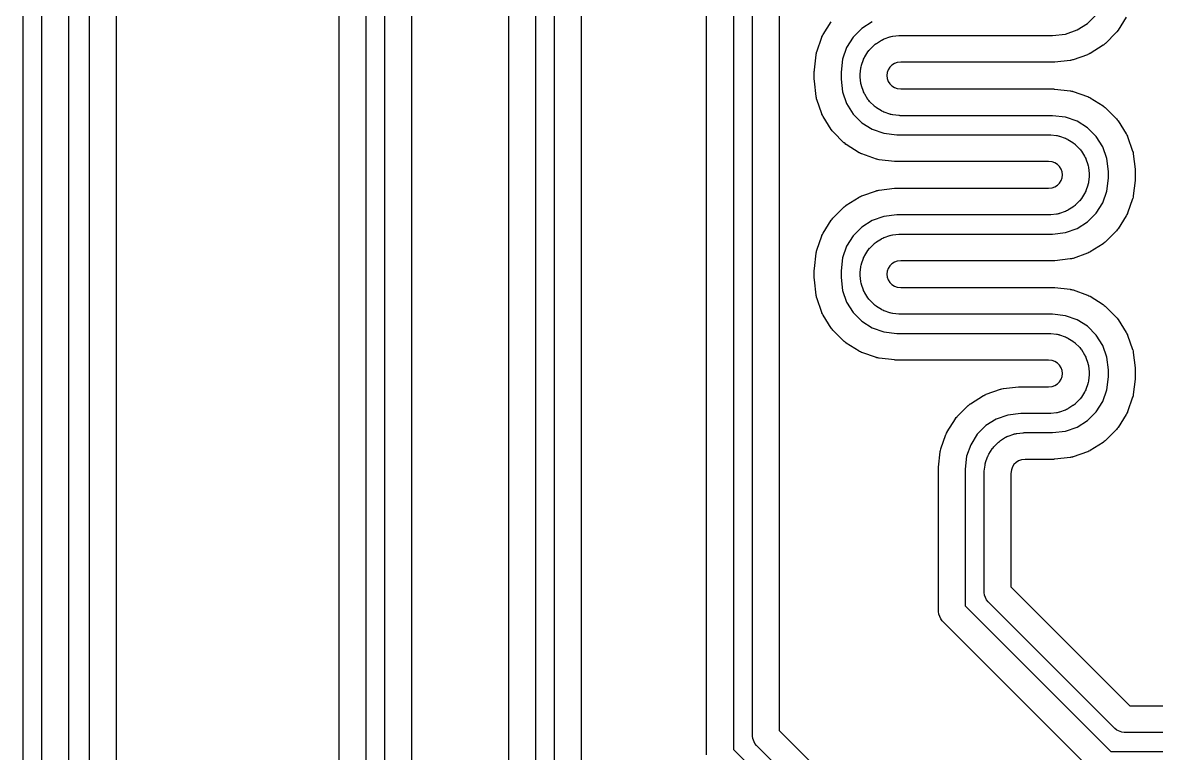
# Model space of a CAD drawing. Extents: x 2.36 to 5.14, y -5.39 to -2.61.
# Drawn here: x 3.7645 to 4.2321, y -4.6068 to -4.3055 of the extents above; entities that cross this region are included whole.
import ezdxf

# ---------------------------------------------------------------- set-up
doc = ezdxf.new("R2010")
doc.units = 0
doc.header["$MEASUREMENT"] = 0
doc.layers.add('BLACK', color=7, linetype='CONTINUOUS')

msp = doc.modelspace()

# ---------------------------------------------------------------- linework, layer by layer
at = {"layer": 'BLACK', "linetype": 'CONTINUOUS'}
for p, q in [((4.06554, -4.59969), (4.06554, -4.11377)), ((4.07656, -4.11149), (4.07656, -4.5974)), ((4.04664, -4.60751), (4.04664, -4.1216)), ((4.05766, -4.11931), (4.05766, -4.60523)), ((3.99496, -4.13609), (3.99496, -4.6538)), ((3.98394, -4.65609), (3.98394, -4.13837)), ((3.96504, -4.66391), (3.96504, -4.1462)), ((3.97606, -4.14391), (3.97606, -4.66163)), ((3.77244, -4.71132), (3.77244, -4.1752)), ((3.78346, -4.1752), (3.78346, -4.70903)), ((3.79213, -4.70428), (3.79213, -4.1752)), ((3.80315, -4.1752), (3.80315, -4.70199)), ((3.92496, -4.17929), (3.92496, -4.7038)), ((3.91394, -4.70609), (3.91394, -4.18157)), ((3.90606, -4.19355), (3.90606, -4.71163)), ((3.89504, -4.71391), (3.89504, -4.19583)), ((3.76455, -4.28169), (3.76455, -4.71308)), ((4.09468, -4.31043), (4.09804, -4.30509)), ((4.11492, -4.30519), (4.11063, -4.30789)), ((4.19948, -4.30851), (4.20377, -4.30581)), ((4.20377, -4.30581), (4.20736, -4.30223)), ((4.21972, -4.30327), (4.21636, -4.30862)), ((4.0944, -4.31098), (4.0946, -4.31056)), ((4.0946, -4.31056), (4.09463, -4.31053)), ((4.09463, -4.31053), (4.09468, -4.31043)), ((4.11063, -4.30789), (4.10704, -4.31148)), ((4.12341, -4.3111), (4.12586, -4.31082)), ((4.12586, -4.31082), (4.12617, -4.31082)), ((4.12617, -4.31082), (4.12648, -4.31079)), ((4.12648, -4.31079), (4.18934, -4.31079)), ((4.18934, -4.31079), (4.19469, -4.31019)), ((4.19469, -4.31019), (4.19948, -4.30851)), ((4.21559, -4.30958), (4.21113, -4.31405)), ((4.21566, -4.3095), (4.21559, -4.30958)), ((4.2157, -4.30947), (4.21566, -4.3095)), ((4.21598, -4.30911), (4.2157, -4.30947)), ((4.21628, -4.30875), (4.21598, -4.30911)), ((4.2163, -4.3087), (4.21628, -4.30875)), ((4.21636, -4.30862), (4.2163, -4.3087)), ((4.09206, -4.3175), (4.09414, -4.31154)), ((4.09414, -4.31154), (4.09419, -4.31145)), ((4.09419, -4.31145), (4.0942, -4.3114)), ((4.0942, -4.3114), (4.0944, -4.31098)), ((4.10704, -4.31148), (4.10434, -4.31577)), ((4.11396, -4.31655), (4.1157, -4.31481)), ((4.1157, -4.31481), (4.11579, -4.31474)), ((4.11579, -4.31474), (4.11582, -4.3147)), ((4.11582, -4.3147), (4.11618, -4.31442)), ((4.11618, -4.31442), (4.11654, -4.31412)), ((4.11654, -4.31412), (4.11659, -4.3141)), ((4.11659, -4.3141), (4.11667, -4.31404)), ((4.11667, -4.31404), (4.11876, -4.31273)), ((4.11876, -4.31273), (4.11886, -4.31268)), ((4.11886, -4.31268), (4.11889, -4.31265)), ((4.11889, -4.31265), (4.11931, -4.31245)), ((4.11931, -4.31245), (4.11973, -4.31224)), ((4.11973, -4.31224), (4.11978, -4.31223)), ((4.11978, -4.31223), (4.11987, -4.31219)), ((4.11987, -4.31219), (4.1222, -4.31137)), ((4.1222, -4.31137), (4.12231, -4.31135)), ((4.12231, -4.31135), (4.12235, -4.31133)), ((4.12235, -4.31133), (4.1228, -4.31123)), ((4.1228, -4.31123), (4.12325, -4.31112)), ((4.12325, -4.31112), (4.1233, -4.31112)), ((4.1233, -4.31112), (4.12341, -4.3111)), ((4.21016, -4.31482), (4.20482, -4.31818)), ((4.21025, -4.31475), (4.21016, -4.31482)), ((4.21029, -4.31473), (4.21025, -4.31475)), ((4.21065, -4.31444), (4.21029, -4.31473)), ((4.21102, -4.31416), (4.21065, -4.31444)), ((4.21105, -4.31412), (4.21102, -4.31416)), ((4.21113, -4.31405), (4.21105, -4.31412)), ((4.09108, -4.32498), (4.09178, -4.3187)), ((4.09178, -4.3187), (4.09181, -4.3186)), ((4.0918, -4.31855), (4.09191, -4.3181)), ((4.09181, -4.3186), (4.0918, -4.31855)), ((4.09191, -4.3181), (4.09201, -4.31765)), ((4.09201, -4.31765), (4.09203, -4.31761)), ((4.09203, -4.31761), (4.09206, -4.3175)), ((4.10434, -4.31577), (4.10267, -4.32056)), ((4.11139, -4.32058), (4.1116, -4.32016)), ((4.1116, -4.32016), (4.1118, -4.31974)), ((4.1118, -4.31974), (4.11183, -4.3197)), ((4.11183, -4.3197), (4.11188, -4.31961)), ((4.11188, -4.31961), (4.11319, -4.31752)), ((4.11319, -4.31752), (4.11325, -4.31743)), ((4.11325, -4.31743), (4.11327, -4.31739)), ((4.11327, -4.31739), (4.11357, -4.31703)), ((4.11357, -4.31703), (4.11385, -4.31666)), ((4.11385, -4.31666), (4.11389, -4.31664)), ((4.11389, -4.31664), (4.11396, -4.31655)), ((4.20371, -4.31871), (4.19775, -4.3208)), ((4.2038, -4.31867), (4.20371, -4.31871)), ((4.20385, -4.31866), (4.2038, -4.31867)), ((4.20427, -4.31845), (4.20385, -4.31866)), ((4.20469, -4.31826), (4.20427, -4.31845)), ((4.20472, -4.31822), (4.20469, -4.31826)), ((4.20482, -4.31818), (4.20472, -4.31822)), ((4.10267, -4.32056), (4.10207, -4.3259)), ((4.10997, -4.32671), (4.11025, -4.32425)), ((4.11025, -4.32425), (4.11027, -4.32415)), ((4.11027, -4.3241), (4.11038, -4.32365)), ((4.11027, -4.32415), (4.11027, -4.3241)), ((4.11038, -4.32365), (4.11048, -4.3232)), ((4.11048, -4.3232), (4.1105, -4.32315)), ((4.1105, -4.32315), (4.11053, -4.32305)), ((4.11053, -4.32305), (4.11134, -4.32072)), ((4.11134, -4.32072), (4.11139, -4.32062)), ((4.11139, -4.32062), (4.11139, -4.32058)), ((4.12154, -4.32495), (4.12114, -4.32611)), ((4.12219, -4.32391), (4.12154, -4.32495)), ((4.12306, -4.32304), (4.12219, -4.32391)), ((4.1241, -4.32239), (4.12306, -4.32304)), ((4.12526, -4.32198), (4.1241, -4.32239)), ((4.12678, -4.32181), (4.12526, -4.32198)), ((4.18965, -4.32181), (4.12678, -4.32181)), ((4.18996, -4.32178), (4.18965, -4.32181)), ((4.19027, -4.32178), (4.18996, -4.32178)), ((4.19654, -4.32107), (4.19027, -4.32178)), ((4.19665, -4.32105), (4.19654, -4.32107)), ((4.1967, -4.32105), (4.19665, -4.32105)), ((4.19715, -4.32094), (4.1967, -4.32105)), ((4.1976, -4.32085), (4.19715, -4.32094)), ((4.19764, -4.32082), (4.1976, -4.32085)), ((4.19775, -4.3208), (4.19764, -4.32082)), ((4.09104, -4.3256), (4.09107, -4.32529)), ((4.09104, -4.32905), (4.09104, -4.3256)), ((4.09107, -4.32936), (4.09104, -4.32905)), ((4.09107, -4.32529), (4.09108, -4.32498)), ((4.09108, -4.32967), (4.09107, -4.32936)), ((4.10207, -4.3259), (4.10207, -4.32874)), ((4.10207, -4.32874), (4.10267, -4.33409)), ((4.10996, -4.32686), (4.10997, -4.32681)), ((4.10997, -4.32732), (4.10996, -4.32686)), ((4.10996, -4.32779), (4.10997, -4.32732)), ((4.10997, -4.32784), (4.10996, -4.32779)), ((4.10997, -4.32681), (4.10997, -4.32671)), ((4.10997, -4.32794), (4.10997, -4.32784)), ((4.11025, -4.33039), (4.10997, -4.32794)), ((4.12114, -4.32611), (4.121, -4.32732)), ((4.121, -4.32732), (4.12114, -4.32854)), ((4.12114, -4.32854), (4.12154, -4.3297)), ((4.09178, -4.33594), (4.09108, -4.32967)), ((4.10267, -4.33409), (4.10434, -4.33888)), ((4.11027, -4.3305), (4.11025, -4.33039)), ((4.11027, -4.33055), (4.11027, -4.3305)), ((4.11038, -4.331), (4.11027, -4.33055)), ((4.11048, -4.33145), (4.11038, -4.331)), ((4.1105, -4.33149), (4.11048, -4.33145)), ((4.11053, -4.3316), (4.1105, -4.33149)), ((4.11134, -4.33393), (4.11053, -4.3316)), ((4.11139, -4.33402), (4.11134, -4.33393)), ((4.11139, -4.33407), (4.11139, -4.33402)), ((4.1116, -4.33449), (4.11139, -4.33407)), ((4.12154, -4.3297), (4.12219, -4.33074)), ((4.12219, -4.33074), (4.12306, -4.33161)), ((4.12306, -4.33161), (4.1241, -4.33226)), ((4.1241, -4.33226), (4.12526, -4.33266)), ((4.12526, -4.33266), (4.12678, -4.33284)), ((4.12678, -4.33284), (4.18965, -4.33284)), ((4.18965, -4.33284), (4.18996, -4.33287)), ((4.18996, -4.33287), (4.19027, -4.33287)), ((4.19027, -4.33287), (4.19654, -4.33358)), ((4.19654, -4.33358), (4.19665, -4.3336)), ((4.19665, -4.3336), (4.1967, -4.3336)), ((4.1967, -4.3336), (4.19715, -4.33371)), ((4.19715, -4.33371), (4.1976, -4.3338)), ((4.1976, -4.3338), (4.19764, -4.33383)), ((4.19764, -4.33383), (4.19775, -4.33385)), ((4.19775, -4.33385), (4.20371, -4.33594)), ((4.09181, -4.33605), (4.09178, -4.33594)), ((4.0918, -4.3361), (4.09181, -4.33605)), ((4.09191, -4.33655), (4.0918, -4.3361)), ((4.09201, -4.337), (4.09191, -4.33655)), ((4.09203, -4.33704), (4.09201, -4.337)), ((4.09206, -4.33715), (4.09203, -4.33704)), ((4.09414, -4.34311), (4.09206, -4.33715)), ((4.10434, -4.33888), (4.10704, -4.34317)), ((4.1118, -4.33491), (4.1116, -4.33449)), ((4.11183, -4.33494), (4.1118, -4.33491)), ((4.11188, -4.33504), (4.11183, -4.33494)), ((4.11319, -4.33713), (4.11188, -4.33504)), ((4.11325, -4.33721), (4.11319, -4.33713)), ((4.11327, -4.33726), (4.11325, -4.33721)), ((4.11357, -4.33762), (4.11327, -4.33726)), ((4.11385, -4.33798), (4.11357, -4.33762)), ((4.11389, -4.33801), (4.11385, -4.33798)), ((4.11396, -4.33809), (4.11389, -4.33801)), ((4.1157, -4.33984), (4.11396, -4.33809)), ((4.20371, -4.33594), (4.2038, -4.33598)), ((4.2038, -4.33598), (4.20385, -4.33599)), ((4.20385, -4.33599), (4.20427, -4.3362)), ((4.20427, -4.3362), (4.20469, -4.33639)), ((4.20469, -4.33639), (4.20472, -4.33643)), ((4.20472, -4.33643), (4.20482, -4.33647)), ((4.20482, -4.33647), (4.21016, -4.33983)), ((4.09419, -4.3432), (4.09414, -4.34311)), ((4.0942, -4.34325), (4.09419, -4.3432)), ((4.0944, -4.34367), (4.0942, -4.34325)), ((4.10704, -4.34317), (4.11063, -4.34676)), ((4.11579, -4.33991), (4.1157, -4.33984)), ((4.11582, -4.33995), (4.11579, -4.33991)), ((4.11618, -4.34023), (4.11582, -4.33995)), ((4.11654, -4.34053), (4.11618, -4.34023)), ((4.11659, -4.34054), (4.11654, -4.34053)), ((4.11667, -4.34061), (4.11659, -4.34054)), ((4.11876, -4.34192), (4.11667, -4.34061)), ((4.11886, -4.34197), (4.11876, -4.34192)), ((4.11889, -4.342), (4.11886, -4.34197)), ((4.11931, -4.3422), (4.11889, -4.342)), ((4.11973, -4.34241), (4.11931, -4.3422)), ((4.11978, -4.34241), (4.11973, -4.34241)), ((4.11987, -4.34246), (4.11978, -4.34241)), ((4.1222, -4.34327), (4.11987, -4.34246)), ((4.12231, -4.3433), (4.1222, -4.34327)), ((4.12235, -4.34332), (4.12231, -4.3433)), ((4.1228, -4.34342), (4.12235, -4.34332)), ((4.12325, -4.34353), (4.1228, -4.34342)), ((4.1233, -4.34353), (4.12325, -4.34353)), ((4.12341, -4.34355), (4.1233, -4.34353)), ((4.12586, -4.34383), (4.12341, -4.34355)), ((4.21016, -4.33983), (4.21025, -4.3399)), ((4.21025, -4.3399), (4.21029, -4.33992)), ((4.21029, -4.33992), (4.21065, -4.34021)), ((4.21065, -4.34021), (4.21102, -4.34049)), ((4.21102, -4.34049), (4.21105, -4.34053)), ((4.21105, -4.34053), (4.21113, -4.3406)), ((4.21113, -4.3406), (4.21559, -4.34507)), ((4.0946, -4.34409), (4.0944, -4.34367)), ((4.09463, -4.34412), (4.0946, -4.34409)), ((4.09468, -4.34422), (4.09463, -4.34412)), ((4.09804, -4.34956), (4.09468, -4.34422)), ((4.11063, -4.34676), (4.11492, -4.34946)), ((4.12617, -4.34383), (4.12586, -4.34383)), ((4.12648, -4.34386), (4.12617, -4.34383)), ((4.18934, -4.34386), (4.12648, -4.34386)), ((4.19469, -4.34446), (4.18934, -4.34386)), ((4.19948, -4.34614), (4.19469, -4.34446)), ((4.20377, -4.34884), (4.19948, -4.34614)), ((4.21559, -4.34507), (4.21566, -4.34515)), ((4.21566, -4.34515), (4.2157, -4.34518)), ((4.2157, -4.34518), (4.21598, -4.34554)), ((4.21598, -4.34554), (4.21628, -4.3459)), ((4.21628, -4.3459), (4.2163, -4.34595)), ((4.2163, -4.34595), (4.21636, -4.34603)), ((4.21636, -4.34603), (4.21972, -4.35138)), ((4.0981, -4.34965), (4.09804, -4.34956)), ((4.09812, -4.34969), (4.0981, -4.34965)), ((4.09842, -4.35005), (4.09812, -4.34969)), ((4.0987, -4.35042), (4.09842, -4.35005)), ((4.09874, -4.35045), (4.0987, -4.35042)), ((4.09881, -4.35053), (4.09874, -4.35045)), ((4.10327, -4.35499), (4.09881, -4.35053)), ((4.11492, -4.34946), (4.11971, -4.35113)), ((4.11971, -4.35113), (4.12506, -4.35173)), ((4.12506, -4.35173), (4.18792, -4.35173)), ((4.18792, -4.35173), (4.18823, -4.35176)), ((4.18823, -4.35176), (4.18854, -4.35177)), ((4.18854, -4.35177), (4.19099, -4.35204)), ((4.19099, -4.35204), (4.1911, -4.35207)), ((4.1911, -4.35207), (4.19115, -4.35206)), ((4.19115, -4.35206), (4.1916, -4.35217)), ((4.1916, -4.35217), (4.19205, -4.35227)), ((4.19205, -4.35227), (4.19209, -4.35229)), ((4.19209, -4.35229), (4.1922, -4.35232)), ((4.1922, -4.35232), (4.19453, -4.35313)), ((4.20736, -4.35242), (4.20377, -4.34884)), ((4.21006, -4.35671), (4.20736, -4.35242)), ((4.21972, -4.35138), (4.21977, -4.35147)), ((4.21977, -4.35147), (4.2198, -4.35151)), ((4.2198, -4.35151), (4.22, -4.35193)), ((4.22, -4.35193), (4.2202, -4.35234)), ((4.2202, -4.35234), (4.22021, -4.35239)), ((4.22021, -4.35239), (4.22026, -4.35249)), ((4.22026, -4.35249), (4.22234, -4.35845)), ((4.10335, -4.35506), (4.10327, -4.35499)), ((4.10338, -4.3551), (4.10335, -4.35506)), ((4.10375, -4.35538), (4.10338, -4.3551)), ((4.10411, -4.35568), (4.10375, -4.35538)), ((4.10415, -4.3557), (4.10411, -4.35568)), ((4.10424, -4.35576), (4.10415, -4.3557)), ((4.10958, -4.35912), (4.10424, -4.35576)), ((4.19453, -4.35313), (4.19462, -4.35318)), ((4.19462, -4.35318), (4.19467, -4.35319)), ((4.19467, -4.35319), (4.19509, -4.35339)), ((4.19509, -4.35339), (4.19551, -4.35359)), ((4.19551, -4.35359), (4.19554, -4.35362)), ((4.19554, -4.35362), (4.19564, -4.35367)), ((4.19564, -4.35367), (4.19773, -4.35498)), ((4.19773, -4.35498), (4.19781, -4.35505)), ((4.19781, -4.35505), (4.19786, -4.35507)), ((4.19786, -4.35507), (4.19822, -4.35536)), ((4.19822, -4.35536), (4.19858, -4.35565)), ((4.19858, -4.35565), (4.19861, -4.35569)), ((4.19861, -4.35569), (4.1987, -4.35575)), ((4.1987, -4.35575), (4.20044, -4.3575)), ((4.20044, -4.3575), (4.20051, -4.35758)), ((4.20051, -4.35758), (4.20055, -4.35761)), ((4.20055, -4.35761), (4.20083, -4.35798)), ((4.21173, -4.3615), (4.21006, -4.35671)), ((4.10968, -4.35917), (4.10958, -4.35912)), ((4.10971, -4.3592), (4.10968, -4.35917)), ((4.11013, -4.3594), (4.10971, -4.3592)), ((4.11055, -4.3596), (4.11013, -4.3594)), ((4.1106, -4.35961), (4.11055, -4.3596)), ((4.11069, -4.35966), (4.1106, -4.35961)), ((4.11665, -4.36174), (4.11069, -4.35966)), ((4.11676, -4.36177), (4.11665, -4.36174)), ((4.1168, -4.36179), (4.11676, -4.36177)), ((4.11725, -4.36189), (4.1168, -4.36179)), ((4.1177, -4.362), (4.11725, -4.36189)), ((4.11775, -4.36199), (4.1177, -4.362)), ((4.11786, -4.36202), (4.11775, -4.36199)), ((4.12413, -4.36272), (4.11786, -4.36202)), ((4.20083, -4.35798), (4.20113, -4.35833)), ((4.20113, -4.35833), (4.20115, -4.35838)), ((4.20115, -4.35838), (4.20121, -4.35846)), ((4.20121, -4.35846), (4.20252, -4.36055)), ((4.20252, -4.36055), (4.20257, -4.36065)), ((4.20257, -4.36065), (4.2026, -4.36069)), ((4.2026, -4.36069), (4.2028, -4.36111)), ((4.2028, -4.36111), (4.20301, -4.36152)), ((4.20301, -4.36152), (4.20301, -4.36157)), ((4.20301, -4.36157), (4.20306, -4.36167)), ((4.20306, -4.36167), (4.20387, -4.364)), ((4.21233, -4.36685), (4.21173, -4.3615)), ((4.22234, -4.35845), (4.22237, -4.35855)), ((4.22237, -4.35855), (4.22239, -4.35859)), ((4.22239, -4.35859), (4.22249, -4.35905)), ((4.22249, -4.35905), (4.2226, -4.3595)), ((4.2226, -4.3595), (4.22259, -4.35955)), ((4.22259, -4.35955), (4.22262, -4.35965)), ((4.22262, -4.35965), (4.22332, -4.36592)), ((4.12444, -4.36273), (4.12413, -4.36272)), ((4.12475, -4.36276), (4.12444, -4.36273)), ((4.18762, -4.36276), (4.12475, -4.36276)), ((4.18914, -4.36293), (4.18762, -4.36276)), ((4.1903, -4.36333), (4.18914, -4.36293)), ((4.19134, -4.36399), (4.1903, -4.36333)), ((4.19221, -4.36485), (4.19134, -4.36399)), ((4.19286, -4.36589), (4.19221, -4.36485)), ((4.19326, -4.36705), (4.19286, -4.36589)), ((4.20387, -4.364), (4.2039, -4.3641)), ((4.2039, -4.3641), (4.20392, -4.36414)), ((4.20392, -4.36414), (4.20402, -4.3646)), ((4.20402, -4.3646), (4.20413, -4.36505)), ((4.20413, -4.36505), (4.20413, -4.3651)), ((4.20413, -4.3651), (4.20415, -4.3652)), ((4.20415, -4.3652), (4.20443, -4.36765)), ((4.21233, -4.36969), (4.21233, -4.36685)), ((4.22332, -4.36592), (4.22333, -4.36623)), ((4.22333, -4.36623), (4.22336, -4.36654)), ((4.22336, -4.36654), (4.22336, -4.37)), ((4.19134, -4.37255), (4.19221, -4.37168)), ((4.19221, -4.37168), (4.19286, -4.37065)), ((4.19286, -4.37065), (4.19326, -4.36949)), ((4.1934, -4.36827), (4.19326, -4.36705)), ((4.19326, -4.36949), (4.1934, -4.36827)), ((4.20413, -4.37149), (4.20402, -4.37194)), ((4.20415, -4.37134), (4.20413, -4.37144)), ((4.20413, -4.37144), (4.20413, -4.37149)), ((4.20443, -4.36889), (4.20415, -4.37134)), ((4.20443, -4.36765), (4.20443, -4.36776)), ((4.20443, -4.36776), (4.20444, -4.36781)), ((4.20444, -4.36781), (4.20443, -4.36827)), ((4.20443, -4.36827), (4.20444, -4.36873)), ((4.20444, -4.36873), (4.20443, -4.36878)), ((4.20443, -4.36878), (4.20443, -4.36889)), ((4.21173, -4.37504), (4.21233, -4.36969)), ((4.22332, -4.37062), (4.22262, -4.37689)), ((4.22333, -4.37031), (4.22332, -4.37062)), ((4.22336, -4.37), (4.22333, -4.37031)), ((4.11069, -4.37688), (4.11665, -4.3748)), ((4.11665, -4.3748), (4.11676, -4.37477)), ((4.11676, -4.37477), (4.1168, -4.37475)), ((4.1168, -4.37475), (4.11725, -4.37465)), ((4.11725, -4.37465), (4.1177, -4.37454)), ((4.1177, -4.37454), (4.11775, -4.37454)), ((4.11775, -4.37454), (4.11786, -4.37452)), ((4.11786, -4.37452), (4.12413, -4.37382)), ((4.12413, -4.37382), (4.12444, -4.37381)), ((4.12444, -4.37381), (4.12475, -4.37378)), ((4.12475, -4.37378), (4.18762, -4.37378)), ((4.18762, -4.37378), (4.18914, -4.37361)), ((4.18914, -4.37361), (4.1903, -4.3732)), ((4.1903, -4.3732), (4.19134, -4.37255)), ((4.20252, -4.37598), (4.20121, -4.37807)), ((4.20257, -4.37589), (4.20252, -4.37598)), ((4.2026, -4.37585), (4.20257, -4.37589)), ((4.2028, -4.37543), (4.2026, -4.37585)), ((4.20301, -4.37502), (4.2028, -4.37543)), ((4.20306, -4.37487), (4.20301, -4.37497)), ((4.20301, -4.37497), (4.20301, -4.37502)), ((4.20387, -4.37254), (4.20306, -4.37487)), ((4.2039, -4.37244), (4.20387, -4.37254)), ((4.20392, -4.3724), (4.2039, -4.37244)), ((4.20402, -4.37194), (4.20392, -4.3724)), ((4.21006, -4.37982), (4.21173, -4.37504)), ((4.10375, -4.38115), (4.10411, -4.38086)), ((4.10411, -4.38086), (4.10415, -4.38084)), ((4.10415, -4.38084), (4.10424, -4.38078)), ((4.10424, -4.38078), (4.10958, -4.37742)), ((4.10958, -4.37742), (4.10968, -4.37737)), ((4.10968, -4.37737), (4.10971, -4.37734)), ((4.10971, -4.37734), (4.11013, -4.37714)), ((4.11013, -4.37714), (4.11055, -4.37694)), ((4.11055, -4.37694), (4.1106, -4.37693)), ((4.1106, -4.37693), (4.11069, -4.37688)), ((4.19858, -4.38089), (4.19822, -4.38118)), ((4.19861, -4.38085), (4.19858, -4.38089)), ((4.1987, -4.38079), (4.19861, -4.38085)), ((4.20044, -4.37904), (4.1987, -4.38079)), ((4.20051, -4.37896), (4.20044, -4.37904)), ((4.20055, -4.37893), (4.20051, -4.37896)), ((4.20083, -4.37856), (4.20055, -4.37893)), ((4.20113, -4.3782), (4.20083, -4.37856)), ((4.20115, -4.37816), (4.20113, -4.3782)), ((4.20121, -4.37807), (4.20115, -4.37816)), ((4.20736, -4.38412), (4.21006, -4.37982)), ((4.22234, -4.37809), (4.22026, -4.38405)), ((4.22237, -4.37799), (4.22234, -4.37809)), ((4.22239, -4.37795), (4.22237, -4.37799)), ((4.22249, -4.37749), (4.22239, -4.37795)), ((4.2226, -4.37704), (4.22249, -4.37749)), ((4.22262, -4.37689), (4.22259, -4.37699)), ((4.22259, -4.37699), (4.2226, -4.37704)), ((4.09881, -4.38601), (4.10327, -4.38155)), ((4.10327, -4.38155), (4.10335, -4.38148)), ((4.10335, -4.38148), (4.10338, -4.38144)), ((4.10338, -4.38144), (4.10375, -4.38115)), ((4.11971, -4.38541), (4.11492, -4.38708)), ((4.12506, -4.3848), (4.11971, -4.38541)), ((4.18792, -4.3848), (4.12506, -4.3848)), ((4.18823, -4.38477), (4.18792, -4.3848)), ((4.18854, -4.38477), (4.18823, -4.38477)), ((4.19099, -4.38449), (4.18854, -4.38477)), ((4.1911, -4.38447), (4.19099, -4.38449)), ((4.19115, -4.38447), (4.1911, -4.38447)), ((4.1916, -4.38436), (4.19115, -4.38447)), ((4.19205, -4.38427), (4.1916, -4.38436)), ((4.19209, -4.38424), (4.19205, -4.38427)), ((4.1922, -4.38422), (4.19209, -4.38424)), ((4.19453, -4.3834), (4.1922, -4.38422)), ((4.19462, -4.38336), (4.19453, -4.3834)), ((4.19467, -4.38335), (4.19462, -4.38336)), ((4.19509, -4.38314), (4.19467, -4.38335)), ((4.19551, -4.38295), (4.19509, -4.38314)), ((4.19554, -4.38292), (4.19551, -4.38295)), ((4.19564, -4.38287), (4.19554, -4.38292)), ((4.19773, -4.38155), (4.19564, -4.38287)), ((4.19781, -4.38149), (4.19773, -4.38155)), ((4.19786, -4.38147), (4.19781, -4.38149)), ((4.19822, -4.38118), (4.19786, -4.38147)), ((4.20377, -4.3877), (4.20736, -4.38412)), ((4.21972, -4.38516), (4.21636, -4.39051)), ((4.21977, -4.38507), (4.21972, -4.38516)), ((4.2198, -4.38503), (4.21977, -4.38507)), ((4.22, -4.38461), (4.2198, -4.38503)), ((4.2202, -4.3842), (4.22, -4.38461)), ((4.22021, -4.38415), (4.2202, -4.3842)), ((4.22026, -4.38405), (4.22021, -4.38415)), ((4.09468, -4.39232), (4.09804, -4.38698)), ((4.09804, -4.38698), (4.0981, -4.38689)), ((4.0981, -4.38689), (4.09812, -4.38685)), ((4.09812, -4.38685), (4.09842, -4.38649)), ((4.09842, -4.38649), (4.0987, -4.38612)), ((4.0987, -4.38612), (4.09874, -4.38609)), ((4.09874, -4.38609), (4.09881, -4.38601)), ((4.11063, -4.38978), (4.10704, -4.39337)), ((4.11492, -4.38708), (4.11063, -4.38978)), ((4.19469, -4.39208), (4.19948, -4.3904)), ((4.19948, -4.3904), (4.20377, -4.3877)), ((4.09206, -4.39939), (4.09414, -4.39343)), ((4.09414, -4.39343), (4.09419, -4.39334)), ((4.09419, -4.39334), (4.0942, -4.39329)), ((4.0942, -4.39329), (4.0944, -4.39287)), ((4.0944, -4.39287), (4.0946, -4.39245)), ((4.0946, -4.39245), (4.09463, -4.39242)), ((4.09463, -4.39242), (4.09468, -4.39232)), ((4.10704, -4.39337), (4.10434, -4.39766)), ((4.11667, -4.39593), (4.11876, -4.39462)), ((4.11876, -4.39462), (4.11886, -4.39457)), ((4.11886, -4.39457), (4.11889, -4.39453)), ((4.11889, -4.39453), (4.11931, -4.39434)), ((4.11931, -4.39434), (4.11973, -4.39413)), ((4.11973, -4.39413), (4.11978, -4.39412)), ((4.11978, -4.39412), (4.11987, -4.39408)), ((4.11987, -4.39408), (4.1222, -4.39326)), ((4.1222, -4.39326), (4.12231, -4.39324)), ((4.12231, -4.39324), (4.12235, -4.39322)), ((4.12235, -4.39322), (4.1228, -4.39312)), ((4.1228, -4.39312), (4.12325, -4.39301)), ((4.12325, -4.39301), (4.1233, -4.39301)), ((4.1233, -4.39301), (4.12341, -4.39299)), ((4.12341, -4.39299), (4.12586, -4.39271)), ((4.12586, -4.39271), (4.12617, -4.39271)), ((4.12617, -4.39271), (4.12648, -4.39268)), ((4.12648, -4.39268), (4.18934, -4.39268)), ((4.18934, -4.39268), (4.19469, -4.39208)), ((4.21559, -4.39147), (4.21113, -4.39594)), ((4.21566, -4.39139), (4.21559, -4.39147)), ((4.2157, -4.39136), (4.21566, -4.39139)), ((4.21598, -4.391), (4.2157, -4.39136)), ((4.21628, -4.39064), (4.21598, -4.391)), ((4.2163, -4.39059), (4.21628, -4.39064)), ((4.21636, -4.39051), (4.2163, -4.39059)), ((4.09191, -4.39999), (4.09201, -4.39954)), ((4.09201, -4.39954), (4.09203, -4.39949)), ((4.09203, -4.39949), (4.09206, -4.39939)), ((4.10434, -4.39766), (4.10267, -4.40245)), ((4.11188, -4.4015), (4.11319, -4.39941)), ((4.11319, -4.39941), (4.11325, -4.39932)), ((4.11325, -4.39932), (4.11327, -4.39928)), ((4.11327, -4.39928), (4.11357, -4.39892)), ((4.11357, -4.39892), (4.11385, -4.39855)), ((4.11385, -4.39855), (4.11389, -4.39853)), ((4.11389, -4.39853), (4.11396, -4.39844)), ((4.11396, -4.39844), (4.1157, -4.3967)), ((4.1157, -4.3967), (4.11579, -4.39663)), ((4.11579, -4.39663), (4.11582, -4.39659)), ((4.11582, -4.39659), (4.11618, -4.39631)), ((4.11618, -4.39631), (4.11654, -4.39601)), ((4.11654, -4.39601), (4.11659, -4.39599)), ((4.11659, -4.39599), (4.11667, -4.39593)), ((4.21016, -4.39671), (4.20482, -4.40007)), ((4.21025, -4.39664), (4.21016, -4.39671)), ((4.21029, -4.39662), (4.21025, -4.39664)), ((4.21065, -4.39633), (4.21029, -4.39662)), ((4.21102, -4.39605), (4.21065, -4.39633)), ((4.21105, -4.396), (4.21102, -4.39605)), ((4.21113, -4.39594), (4.21105, -4.396)), ((4.09108, -4.40687), (4.09178, -4.40059)), ((4.09178, -4.40059), (4.09181, -4.40049)), ((4.0918, -4.40044), (4.09191, -4.39999)), ((4.09181, -4.40049), (4.0918, -4.40044)), ((4.10267, -4.40245), (4.10207, -4.40779)), ((4.11053, -4.40494), (4.11134, -4.40261)), ((4.11134, -4.40261), (4.11139, -4.40251)), ((4.11139, -4.40247), (4.1116, -4.40205)), ((4.11139, -4.40251), (4.11139, -4.40247)), ((4.1116, -4.40205), (4.1118, -4.40163)), ((4.1118, -4.40163), (4.11183, -4.40159)), ((4.11183, -4.40159), (4.11188, -4.4015)), ((4.1241, -4.40428), (4.12306, -4.40493)), ((4.12526, -4.40387), (4.1241, -4.40428)), ((4.12678, -4.4037), (4.12526, -4.40387)), ((4.18965, -4.4037), (4.12678, -4.4037)), ((4.18996, -4.40367), (4.18965, -4.4037)), ((4.19027, -4.40367), (4.18996, -4.40367)), ((4.19654, -4.40296), (4.19027, -4.40367)), ((4.19665, -4.40294), (4.19654, -4.40296)), ((4.1967, -4.40294), (4.19665, -4.40294)), ((4.19715, -4.40283), (4.1967, -4.40294)), ((4.1976, -4.40274), (4.19715, -4.40283)), ((4.19764, -4.40271), (4.1976, -4.40274)), ((4.19775, -4.40269), (4.19764, -4.40271)), ((4.20371, -4.4006), (4.19775, -4.40269)), ((4.2038, -4.40056), (4.20371, -4.4006)), ((4.20385, -4.40055), (4.2038, -4.40056)), ((4.20427, -4.40034), (4.20385, -4.40055)), ((4.20469, -4.40015), (4.20427, -4.40034)), ((4.20472, -4.40011), (4.20469, -4.40015)), ((4.20482, -4.40007), (4.20472, -4.40011)), ((4.09104, -4.40749), (4.09107, -4.40718)), ((4.09104, -4.41094), (4.09104, -4.40749)), ((4.09107, -4.40718), (4.09108, -4.40687)), ((4.10207, -4.40779), (4.10207, -4.41063)), ((4.10996, -4.40875), (4.10997, -4.4087)), ((4.10997, -4.40921), (4.10996, -4.40875)), ((4.10997, -4.4086), (4.11025, -4.40614)), ((4.10997, -4.4087), (4.10997, -4.4086)), ((4.11025, -4.40614), (4.11027, -4.40604)), ((4.11027, -4.40599), (4.11038, -4.40554)), ((4.11027, -4.40604), (4.11027, -4.40599)), ((4.11038, -4.40554), (4.11048, -4.40509)), ((4.11048, -4.40509), (4.1105, -4.40504)), ((4.1105, -4.40504), (4.11053, -4.40494)), ((4.12114, -4.408), (4.121, -4.40921)), ((4.12154, -4.40684), (4.12114, -4.408)), ((4.12219, -4.4058), (4.12154, -4.40684)), ((4.12306, -4.40493), (4.12219, -4.4058)), ((4.09107, -4.41125), (4.09104, -4.41094)), ((4.09108, -4.41156), (4.09107, -4.41125)), ((4.09178, -4.41783), (4.09108, -4.41156)), ((4.10207, -4.41063), (4.10267, -4.41598)), ((4.10996, -4.40968), (4.10997, -4.40921)), ((4.10997, -4.40972), (4.10996, -4.40968)), ((4.10997, -4.40983), (4.10997, -4.40972)), ((4.11025, -4.41228), (4.10997, -4.40983)), ((4.11027, -4.41239), (4.11025, -4.41228)), ((4.11027, -4.41244), (4.11027, -4.41239)), ((4.11038, -4.41289), (4.11027, -4.41244)), ((4.11048, -4.41334), (4.11038, -4.41289)), ((4.1105, -4.41338), (4.11048, -4.41334)), ((4.11053, -4.41349), (4.1105, -4.41338)), ((4.11134, -4.41582), (4.11053, -4.41349)), ((4.121, -4.40921), (4.12114, -4.41043)), ((4.12114, -4.41043), (4.12154, -4.41159)), ((4.12154, -4.41159), (4.12219, -4.41263)), ((4.12219, -4.41263), (4.12306, -4.4135)), ((4.12306, -4.4135), (4.1241, -4.41415)), ((4.09181, -4.41794), (4.09178, -4.41783)), ((4.0918, -4.41799), (4.09181, -4.41794)), ((4.09191, -4.41844), (4.0918, -4.41799)), ((4.09201, -4.41889), (4.09191, -4.41844)), ((4.10267, -4.41598), (4.10434, -4.42077)), ((4.11139, -4.41591), (4.11134, -4.41582)), ((4.11139, -4.41596), (4.11139, -4.41591)), ((4.1116, -4.41638), (4.11139, -4.41596)), ((4.1118, -4.4168), (4.1116, -4.41638)), ((4.11183, -4.41683), (4.1118, -4.4168)), ((4.11188, -4.41693), (4.11183, -4.41683)), ((4.11319, -4.41902), (4.11188, -4.41693)), ((4.1241, -4.41415), (4.12526, -4.41455)), ((4.12526, -4.41455), (4.12678, -4.41473)), ((4.12678, -4.41473), (4.18965, -4.41473)), ((4.18965, -4.41473), (4.18996, -4.41476)), ((4.18996, -4.41476), (4.19027, -4.41476)), ((4.19027, -4.41476), (4.19654, -4.41547)), ((4.19654, -4.41547), (4.19665, -4.41549)), ((4.19665, -4.41549), (4.1967, -4.41549)), ((4.1967, -4.41549), (4.19715, -4.4156)), ((4.19715, -4.4156), (4.1976, -4.41569)), ((4.1976, -4.41569), (4.19764, -4.41572)), ((4.19764, -4.41572), (4.19775, -4.41574)), ((4.19775, -4.41574), (4.20371, -4.41783)), ((4.20371, -4.41783), (4.2038, -4.41787)), ((4.2038, -4.41787), (4.20385, -4.41788)), ((4.20385, -4.41788), (4.20427, -4.41809)), ((4.20427, -4.41809), (4.20469, -4.41828)), ((4.20469, -4.41828), (4.20472, -4.41832)), ((4.20472, -4.41832), (4.20482, -4.41836)), ((4.20482, -4.41836), (4.21016, -4.42172)), ((4.09203, -4.41893), (4.09201, -4.41889)), ((4.09206, -4.41904), (4.09203, -4.41893)), ((4.09414, -4.425), (4.09206, -4.41904)), ((4.10434, -4.42077), (4.10704, -4.42506)), ((4.11325, -4.4191), (4.11319, -4.41902)), ((4.11327, -4.41915), (4.11325, -4.4191)), ((4.11357, -4.41951), (4.11327, -4.41915)), ((4.11385, -4.41987), (4.11357, -4.41951)), ((4.11389, -4.4199), (4.11385, -4.41987)), ((4.11396, -4.41998), (4.11389, -4.4199)), ((4.1157, -4.42173), (4.11396, -4.41998)), ((4.11579, -4.4218), (4.1157, -4.42173)), ((4.11582, -4.42184), (4.11579, -4.4218)), ((4.11618, -4.42212), (4.11582, -4.42184)), ((4.11654, -4.42242), (4.11618, -4.42212)), ((4.11659, -4.42243), (4.11654, -4.42242)), ((4.11667, -4.4225), (4.11659, -4.42243)), ((4.11876, -4.42381), (4.11667, -4.4225)), ((4.21016, -4.42172), (4.21025, -4.42179)), ((4.21025, -4.42179), (4.21029, -4.42181)), ((4.21029, -4.42181), (4.21065, -4.4221)), ((4.21065, -4.4221), (4.21102, -4.42238)), ((4.21102, -4.42238), (4.21105, -4.42242)), ((4.21105, -4.42242), (4.21113, -4.42249)), ((4.21113, -4.42249), (4.21559, -4.42696)), ((4.09419, -4.42509), (4.09414, -4.425)), ((4.0942, -4.42514), (4.09419, -4.42509)), ((4.0944, -4.42556), (4.0942, -4.42514)), ((4.0946, -4.42598), (4.0944, -4.42556)), ((4.09463, -4.42601), (4.0946, -4.42598)), ((4.09468, -4.42611), (4.09463, -4.42601)), ((4.09804, -4.43145), (4.09468, -4.42611)), ((4.10704, -4.42506), (4.11063, -4.42865)), ((4.11886, -4.42386), (4.11876, -4.42381)), ((4.11889, -4.42389), (4.11886, -4.42386)), ((4.11931, -4.42409), (4.11889, -4.42389)), ((4.11973, -4.4243), (4.11931, -4.42409)), ((4.11978, -4.4243), (4.11973, -4.4243)), ((4.11987, -4.42435), (4.11978, -4.4243)), ((4.1222, -4.42516), (4.11987, -4.42435)), ((4.12231, -4.42519), (4.1222, -4.42516)), ((4.12235, -4.42521), (4.12231, -4.42519)), ((4.1228, -4.42531), (4.12235, -4.42521)), ((4.12325, -4.42542), (4.1228, -4.42531)), ((4.1233, -4.42542), (4.12325, -4.42542)), ((4.12341, -4.42544), (4.1233, -4.42542)), ((4.12586, -4.42571), (4.12341, -4.42544)), ((4.12617, -4.42572), (4.12586, -4.42571)), ((4.12648, -4.42575), (4.12617, -4.42572)), ((4.18934, -4.42575), (4.12648, -4.42575)), ((4.19469, -4.42635), (4.18934, -4.42575)), ((4.19948, -4.42803), (4.19469, -4.42635)), ((4.21559, -4.42696), (4.21566, -4.42704)), ((4.21566, -4.42704), (4.2157, -4.42707)), ((4.2157, -4.42707), (4.21598, -4.42743)), ((4.21598, -4.42743), (4.21628, -4.42779)), ((4.21628, -4.42779), (4.2163, -4.42784)), ((4.0981, -4.43154), (4.09804, -4.43145)), ((4.09812, -4.43158), (4.0981, -4.43154)), ((4.09842, -4.43194), (4.09812, -4.43158)), ((4.0987, -4.43231), (4.09842, -4.43194)), ((4.09874, -4.43234), (4.0987, -4.43231)), ((4.09881, -4.43242), (4.09874, -4.43234)), ((4.10327, -4.43688), (4.09881, -4.43242)), ((4.11063, -4.42865), (4.11492, -4.43135)), ((4.11492, -4.43135), (4.11971, -4.43302)), ((4.20377, -4.43072), (4.19948, -4.42803)), ((4.20736, -4.43431), (4.20377, -4.43072)), ((4.2163, -4.42784), (4.21636, -4.42792)), ((4.21636, -4.42792), (4.21972, -4.43327)), ((4.10335, -4.43695), (4.10327, -4.43688)), ((4.10338, -4.43699), (4.10335, -4.43695)), ((4.10375, -4.43727), (4.10338, -4.43699)), ((4.11971, -4.43302), (4.12506, -4.43362)), ((4.12506, -4.43362), (4.18792, -4.43362)), ((4.18792, -4.43362), (4.18823, -4.43365)), ((4.18823, -4.43365), (4.18854, -4.43366)), ((4.18854, -4.43366), (4.19099, -4.43393)), ((4.19099, -4.43393), (4.1911, -4.43396)), ((4.1911, -4.43396), (4.19115, -4.43395)), ((4.19115, -4.43395), (4.1916, -4.43406)), ((4.1916, -4.43406), (4.19205, -4.43416)), ((4.19205, -4.43416), (4.19209, -4.43418)), ((4.19209, -4.43418), (4.1922, -4.43421)), ((4.1922, -4.43421), (4.19453, -4.43502)), ((4.19453, -4.43502), (4.19462, -4.43507)), ((4.19462, -4.43507), (4.19467, -4.43508)), ((4.19467, -4.43508), (4.19509, -4.43528)), ((4.19509, -4.43528), (4.19551, -4.43548)), ((4.19551, -4.43548), (4.19554, -4.43551)), ((4.19554, -4.43551), (4.19564, -4.43556)), ((4.19564, -4.43556), (4.19773, -4.43687)), ((4.19773, -4.43687), (4.19781, -4.43694)), ((4.19781, -4.43694), (4.19786, -4.43696)), ((4.19786, -4.43696), (4.19822, -4.43725)), ((4.21006, -4.4386), (4.20736, -4.43431)), ((4.21972, -4.43327), (4.21977, -4.43336)), ((4.21977, -4.43336), (4.2198, -4.4334)), ((4.2198, -4.4334), (4.22, -4.43382)), ((4.22, -4.43382), (4.2202, -4.43423)), ((4.2202, -4.43423), (4.22021, -4.43428)), ((4.22021, -4.43428), (4.22026, -4.43438)), ((4.22026, -4.43438), (4.22234, -4.44034)), ((4.10411, -4.43757), (4.10375, -4.43727)), ((4.10415, -4.43759), (4.10411, -4.43757)), ((4.10424, -4.43765), (4.10415, -4.43759)), ((4.10958, -4.44101), (4.10424, -4.43765)), ((4.10968, -4.44106), (4.10958, -4.44101)), ((4.10971, -4.44109), (4.10968, -4.44106)), ((4.11013, -4.44129), (4.10971, -4.44109)), ((4.11055, -4.44149), (4.11013, -4.44129)), ((4.1106, -4.4415), (4.11055, -4.44149)), ((4.11069, -4.44155), (4.1106, -4.4415)), ((4.11665, -4.44363), (4.11069, -4.44155)), ((4.19822, -4.43725), (4.19858, -4.43754)), ((4.19858, -4.43754), (4.19861, -4.43758)), ((4.19861, -4.43758), (4.1987, -4.43764)), ((4.1987, -4.43764), (4.20044, -4.43939)), ((4.20044, -4.43939), (4.20051, -4.43947)), ((4.20051, -4.43947), (4.20055, -4.4395)), ((4.20055, -4.4395), (4.20083, -4.43987)), ((4.20083, -4.43987), (4.20113, -4.44022)), ((4.20113, -4.44022), (4.20115, -4.44027)), ((4.20115, -4.44027), (4.20121, -4.44035)), ((4.20121, -4.44035), (4.20252, -4.44244)), ((4.21173, -4.44339), (4.21006, -4.4386)), ((4.22234, -4.44034), (4.22237, -4.44044)), ((4.22237, -4.44044), (4.22239, -4.44048)), ((4.22239, -4.44048), (4.22249, -4.44094)), ((4.22249, -4.44094), (4.2226, -4.44139)), ((4.2226, -4.44139), (4.22259, -4.44144)), ((4.22259, -4.44144), (4.22262, -4.44154)), ((4.22262, -4.44154), (4.22332, -4.44781)), ((4.11676, -4.44366), (4.11665, -4.44363)), ((4.1168, -4.44368), (4.11676, -4.44366)), ((4.11725, -4.44378), (4.1168, -4.44368)), ((4.1177, -4.44389), (4.11725, -4.44378)), ((4.11775, -4.44388), (4.1177, -4.44389)), ((4.11786, -4.44391), (4.11775, -4.44388)), ((4.12413, -4.44461), (4.11786, -4.44391)), ((4.12444, -4.44462), (4.12413, -4.44461)), ((4.12475, -4.44465), (4.12444, -4.44462)), ((4.18762, -4.44465), (4.12475, -4.44465)), ((4.18914, -4.44482), (4.18762, -4.44465)), ((4.1903, -4.44522), (4.18914, -4.44482)), ((4.19134, -4.44588), (4.1903, -4.44522)), ((4.19221, -4.44674), (4.19134, -4.44588)), ((4.20252, -4.44244), (4.20257, -4.44254)), ((4.20257, -4.44254), (4.2026, -4.44258)), ((4.2026, -4.44258), (4.2028, -4.443)), ((4.2028, -4.443), (4.20301, -4.44341)), ((4.20301, -4.44341), (4.20301, -4.44346)), ((4.20301, -4.44346), (4.20306, -4.44356)), ((4.20306, -4.44356), (4.20387, -4.44589)), ((4.20387, -4.44589), (4.2039, -4.44599)), ((4.2039, -4.44599), (4.20392, -4.44603)), ((4.20392, -4.44603), (4.20402, -4.44649)), ((4.20402, -4.44649), (4.20413, -4.44694)), ((4.21233, -4.44874), (4.21173, -4.44339)), ((4.19286, -4.44778), (4.19221, -4.44674)), ((4.19326, -4.44894), (4.19286, -4.44778)), ((4.1934, -4.45016), (4.19326, -4.44894)), ((4.19326, -4.45138), (4.1934, -4.45016)), ((4.20413, -4.44694), (4.20413, -4.44698)), ((4.20413, -4.44698), (4.20415, -4.44709)), ((4.20415, -4.44709), (4.20443, -4.44954)), ((4.20443, -4.45078), (4.20415, -4.45323)), ((4.20443, -4.44954), (4.20443, -4.44965)), ((4.20443, -4.44965), (4.20444, -4.4497)), ((4.20444, -4.4497), (4.20443, -4.45016)), ((4.20443, -4.45016), (4.20444, -4.45062)), ((4.20444, -4.45062), (4.20443, -4.45067)), ((4.20443, -4.45067), (4.20443, -4.45078)), ((4.21233, -4.45158), (4.21233, -4.44874)), ((4.22332, -4.44781), (4.22333, -4.44812)), ((4.22333, -4.44812), (4.22336, -4.44843)), ((4.22336, -4.44843), (4.22336, -4.45189)), ((4.16905, -4.45641), (4.17533, -4.45571)), ((4.17533, -4.45571), (4.17564, -4.4557)), ((4.17564, -4.4557), (4.17594, -4.45567)), ((4.17594, -4.45567), (4.18762, -4.45567)), ((4.18762, -4.45567), (4.18914, -4.4555)), ((4.18914, -4.4555), (4.1903, -4.45509)), ((4.1903, -4.45509), (4.19134, -4.45444)), ((4.19134, -4.45444), (4.19221, -4.45357)), ((4.19221, -4.45357), (4.19286, -4.45254)), ((4.19286, -4.45254), (4.19326, -4.45138)), ((4.20387, -4.45443), (4.20306, -4.45676)), ((4.2039, -4.45433), (4.20387, -4.45443)), ((4.20392, -4.45429), (4.2039, -4.45433)), ((4.20402, -4.45383), (4.20392, -4.45429)), ((4.20413, -4.45338), (4.20402, -4.45383)), ((4.20415, -4.45323), (4.20413, -4.45333)), ((4.20413, -4.45333), (4.20413, -4.45338)), ((4.21173, -4.45693), (4.21233, -4.45158)), ((4.22332, -4.45251), (4.22262, -4.45878)), ((4.22333, -4.4522), (4.22332, -4.45251)), ((4.22336, -4.45189), (4.22333, -4.4522)), ((4.15543, -4.46267), (4.16078, -4.45931)), ((4.16078, -4.45931), (4.16087, -4.45926)), ((4.16087, -4.45926), (4.16091, -4.45923)), ((4.16091, -4.45923), (4.16133, -4.45903)), ((4.16133, -4.45903), (4.16175, -4.45883)), ((4.16175, -4.45883), (4.16179, -4.45882)), ((4.16179, -4.45882), (4.16189, -4.45877)), ((4.16189, -4.45877), (4.16785, -4.45669)), ((4.16785, -4.45669), (4.16795, -4.45666)), ((4.16795, -4.45666), (4.168, -4.45664)), ((4.168, -4.45664), (4.16845, -4.45654)), ((4.16845, -4.45654), (4.1689, -4.45643)), ((4.1689, -4.45643), (4.16895, -4.45643)), ((4.16895, -4.45643), (4.16905, -4.45641)), ((4.20083, -4.46045), (4.20055, -4.46082)), ((4.20113, -4.46009), (4.20083, -4.46045)), ((4.20115, -4.46005), (4.20113, -4.46009)), ((4.20121, -4.45996), (4.20115, -4.46005)), ((4.20252, -4.45787), (4.20121, -4.45996)), ((4.20257, -4.45778), (4.20252, -4.45787)), ((4.2026, -4.45774), (4.20257, -4.45778)), ((4.2028, -4.45732), (4.2026, -4.45774)), ((4.20301, -4.45691), (4.2028, -4.45732)), ((4.20306, -4.45676), (4.20301, -4.45686)), ((4.20301, -4.45686), (4.20301, -4.45691)), ((4.21006, -4.46171), (4.21173, -4.45693)), ((4.22234, -4.45998), (4.22026, -4.46594)), ((4.22237, -4.45988), (4.22234, -4.45998)), ((4.22239, -4.45984), (4.22237, -4.45988)), ((4.22249, -4.45938), (4.22239, -4.45984)), ((4.2226, -4.45893), (4.22249, -4.45938)), ((4.22262, -4.45878), (4.22259, -4.45888)), ((4.22259, -4.45888), (4.2226, -4.45893)), ((4.15, -4.4679), (4.15447, -4.46344)), ((4.15447, -4.46344), (4.15455, -4.46337)), ((4.15455, -4.46337), (4.15458, -4.46333)), ((4.15458, -4.46333), (4.15495, -4.46304)), ((4.15495, -4.46304), (4.1553, -4.46275)), ((4.1553, -4.46275), (4.15535, -4.46273)), ((4.15535, -4.46273), (4.15543, -4.46267)), ((4.19509, -4.46503), (4.19467, -4.46524)), ((4.19551, -4.46484), (4.19509, -4.46503)), ((4.19554, -4.46481), (4.19551, -4.46484)), ((4.19564, -4.46476), (4.19554, -4.46481)), ((4.19773, -4.46344), (4.19564, -4.46476)), ((4.19781, -4.46338), (4.19773, -4.46344)), ((4.19786, -4.46336), (4.19781, -4.46338)), ((4.19822, -4.46307), (4.19786, -4.46336)), ((4.19858, -4.46278), (4.19822, -4.46307)), ((4.19861, -4.46274), (4.19858, -4.46278)), ((4.1987, -4.46268), (4.19861, -4.46274)), ((4.20044, -4.46093), (4.1987, -4.46268)), ((4.20051, -4.46085), (4.20044, -4.46093)), ((4.20055, -4.46082), (4.20051, -4.46085)), ((4.20736, -4.46601), (4.21006, -4.46171)), ((4.14588, -4.47421), (4.14923, -4.46886)), ((4.14923, -4.46886), (4.1493, -4.46878)), ((4.1493, -4.46878), (4.14932, -4.46874)), ((4.14932, -4.46874), (4.14961, -4.46838)), ((4.14961, -4.46838), (4.1499, -4.46801)), ((4.1499, -4.46801), (4.14994, -4.46798)), ((4.14994, -4.46798), (4.15, -4.4679)), ((4.16612, -4.46897), (4.16182, -4.47167)), ((4.1709, -4.4673), (4.16612, -4.46897)), ((4.17625, -4.46669), (4.1709, -4.4673)), ((4.18792, -4.46669), (4.17625, -4.46669)), ((4.18823, -4.46666), (4.18792, -4.46669)), ((4.18854, -4.46666), (4.18823, -4.46666)), ((4.19099, -4.46638), (4.18854, -4.46666)), ((4.1911, -4.46636), (4.19099, -4.46638)), ((4.19115, -4.46636), (4.1911, -4.46636)), ((4.1916, -4.46625), (4.19115, -4.46636)), ((4.19205, -4.46616), (4.1916, -4.46625)), ((4.19209, -4.46613), (4.19205, -4.46616)), ((4.1922, -4.46611), (4.19209, -4.46613)), ((4.19453, -4.46529), (4.1922, -4.46611)), ((4.19462, -4.46525), (4.19453, -4.46529)), ((4.19467, -4.46524), (4.19462, -4.46525)), ((4.19948, -4.47229), (4.20377, -4.46959)), ((4.20377, -4.46959), (4.20736, -4.46601)), ((4.21972, -4.46705), (4.21636, -4.4724)), ((4.21977, -4.46696), (4.21972, -4.46705)), ((4.2198, -4.46692), (4.21977, -4.46696)), ((4.22, -4.4665), (4.2198, -4.46692)), ((4.2202, -4.46609), (4.22, -4.4665)), ((4.22021, -4.46604), (4.2202, -4.46609)), ((4.22026, -4.46594), (4.22021, -4.46604)), ((4.1456, -4.47476), (4.1458, -4.47434)), ((4.1458, -4.47434), (4.14583, -4.47431)), ((4.14583, -4.47431), (4.14588, -4.47421)), ((4.16182, -4.47167), (4.15824, -4.47526)), ((4.17736, -4.4746), (4.17767, -4.47457)), ((4.17767, -4.47457), (4.18934, -4.47457)), ((4.18934, -4.47457), (4.19469, -4.47397)), ((4.19469, -4.47397), (4.19948, -4.47229)), ((4.21559, -4.47336), (4.21113, -4.47783)), ((4.21566, -4.47328), (4.21559, -4.47336)), ((4.2157, -4.47325), (4.21566, -4.47328)), ((4.21598, -4.47289), (4.2157, -4.47325)), ((4.21628, -4.47253), (4.21598, -4.47289)), ((4.2163, -4.47248), (4.21628, -4.47253)), ((4.21636, -4.4724), (4.2163, -4.47248)), ((4.14326, -4.48128), (4.14534, -4.47532)), ((4.14534, -4.47532), (4.14539, -4.47523)), ((4.14539, -4.47518), (4.1456, -4.47476)), ((4.14539, -4.47523), (4.14539, -4.47518)), ((4.15824, -4.47526), (4.15554, -4.47955)), ((4.16516, -4.48033), (4.1669, -4.47859)), ((4.1669, -4.47859), (4.16698, -4.47852)), ((4.16698, -4.47852), (4.16701, -4.47848)), ((4.16701, -4.47848), (4.16738, -4.4782)), ((4.16738, -4.4782), (4.16774, -4.4779)), ((4.16774, -4.4779), (4.16778, -4.47788)), ((4.16778, -4.47788), (4.16787, -4.47782)), ((4.16787, -4.47782), (4.16996, -4.4765)), ((4.16996, -4.4765), (4.17005, -4.47646)), ((4.17005, -4.47646), (4.17009, -4.47642)), ((4.17009, -4.47642), (4.17051, -4.47623)), ((4.17051, -4.47623), (4.17092, -4.47602)), ((4.17092, -4.47602), (4.17097, -4.47601)), ((4.17097, -4.47601), (4.17107, -4.47597)), ((4.17107, -4.47597), (4.1734, -4.47515)), ((4.1734, -4.47515), (4.1735, -4.47513)), ((4.1735, -4.47513), (4.17355, -4.47511)), ((4.17355, -4.47511), (4.174, -4.47501)), ((4.174, -4.47501), (4.17445, -4.4749)), ((4.17445, -4.4749), (4.1745, -4.4749)), ((4.1745, -4.4749), (4.1746, -4.47488)), ((4.1746, -4.47488), (4.17706, -4.4746)), ((4.17706, -4.4746), (4.17736, -4.4746)), ((4.21016, -4.4786), (4.20482, -4.48196)), ((4.21025, -4.47853), (4.21016, -4.4786)), ((4.21029, -4.47851), (4.21025, -4.47853)), ((4.21065, -4.47822), (4.21029, -4.47851)), ((4.21102, -4.47793), (4.21065, -4.47822)), ((4.21105, -4.47789), (4.21102, -4.47793)), ((4.21113, -4.47783), (4.21105, -4.47789)), ((4.14227, -4.48876), (4.14298, -4.48248)), ((4.14298, -4.48248), (4.143, -4.48238)), ((4.143, -4.48233), (4.14311, -4.48188)), ((4.143, -4.48238), (4.143, -4.48233)), ((4.14311, -4.48188), (4.14321, -4.48143)), ((4.14321, -4.48143), (4.14323, -4.48138)), ((4.14323, -4.48138), (4.14326, -4.48128)), ((4.15554, -4.47955), (4.15387, -4.48434)), ((4.1628, -4.48394), (4.16299, -4.48352)), ((4.16299, -4.48352), (4.16303, -4.48348)), ((4.16303, -4.48348), (4.16307, -4.48339)), ((4.16307, -4.48339), (4.16439, -4.4813)), ((4.16439, -4.4813), (4.16445, -4.48121)), ((4.16445, -4.48121), (4.16447, -4.48117)), ((4.16447, -4.48117), (4.16476, -4.48081)), ((4.16476, -4.48081), (4.16505, -4.48044)), ((4.16505, -4.48044), (4.16509, -4.48042)), ((4.16509, -4.48042), (4.16516, -4.48033)), ((4.20371, -4.48249), (4.19775, -4.48458)), ((4.2038, -4.48245), (4.20371, -4.48249)), ((4.20385, -4.48244), (4.2038, -4.48245)), ((4.20427, -4.48223), (4.20385, -4.48244)), ((4.20469, -4.48204), (4.20427, -4.48223)), ((4.20472, -4.482), (4.20469, -4.48204)), ((4.20482, -4.48196), (4.20472, -4.482)), ((4.15387, -4.48434), (4.15326, -4.48968)), ((4.16117, -4.49049), (4.16145, -4.48803)), ((4.16145, -4.48803), (4.16147, -4.48793)), ((4.16147, -4.48788), (4.16158, -4.48743)), ((4.16147, -4.48793), (4.16147, -4.48788)), ((4.16158, -4.48743), (4.16167, -4.48698)), ((4.16167, -4.48698), (4.1617, -4.48693)), ((4.1617, -4.48693), (4.16172, -4.48683)), ((4.16172, -4.48683), (4.16254, -4.4845)), ((4.16254, -4.4845), (4.16258, -4.4844)), ((4.16258, -4.4844), (4.16259, -4.48436)), ((4.16259, -4.48436), (4.1628, -4.48394)), ((4.17339, -4.48769), (4.17274, -4.48873)), ((4.17426, -4.48682), (4.17339, -4.48769)), ((4.1753, -4.48617), (4.17426, -4.48682)), ((4.17645, -4.48576), (4.1753, -4.48617)), ((4.17798, -4.48559), (4.17645, -4.48576)), ((4.18965, -4.48559), (4.17798, -4.48559)), ((4.18996, -4.48556), (4.18965, -4.48559)), ((4.19027, -4.48556), (4.18996, -4.48556)), ((4.19654, -4.48485), (4.19027, -4.48556)), ((4.19665, -4.48483), (4.19654, -4.48485)), ((4.1967, -4.48483), (4.19665, -4.48483)), ((4.19715, -4.48472), (4.1967, -4.48483)), ((4.1976, -4.48463), (4.19715, -4.48472)), ((4.19764, -4.4846), (4.1976, -4.48463)), ((4.19775, -4.48458), (4.19764, -4.4846)), ((4.14224, -4.48937), (4.14227, -4.48907)), ((4.14224, -4.54831), (4.14224, -4.48937)), ((4.14227, -4.48907), (4.14227, -4.48876)), ((4.15326, -4.48968), (4.15326, -4.54603)), ((4.16114, -4.4911), (4.16117, -4.4908)), ((4.16114, -4.54049), (4.16114, -4.4911)), ((4.16117, -4.4908), (4.16117, -4.49049)), ((4.17233, -4.48989), (4.17216, -4.49141)), ((4.17216, -4.49141), (4.17216, -4.5382)), ((4.17274, -4.48873), (4.17233, -4.48989)), ((4.17216, -4.5382), (4.2212, -4.58724)), ((4.16124, -4.54156), (4.16114, -4.54049)), ((4.16207, -4.54355), (4.16124, -4.54156)), ((4.16275, -4.54438), (4.16207, -4.54355)), ((4.21502, -4.59665), (4.16275, -4.54438)), ((4.14235, -4.54939), (4.14224, -4.54831)), ((4.15326, -4.54603), (4.21337, -4.60614)), ((4.14317, -4.55138), (4.14235, -4.54939)), ((4.14385, -4.55221), (4.14317, -4.55138)), ((4.20719, -4.61555), (4.14385, -4.55221)), ((4.2212, -4.58724), (4.4384, -4.58724)), ((4.06564, -4.60076), (4.06554, -4.59969)), ((4.06647, -4.60275), (4.06564, -4.60076)), ((4.07656, -4.5974), (4.1774, -4.69824)), ((4.21585, -4.59733), (4.21502, -4.59665)), ((4.21784, -4.59816), (4.21585, -4.59733)), ((4.21891, -4.59826), (4.21784, -4.59816)), ((4.44069, -4.59826), (4.21891, -4.59826)), ((4.05766, -4.60523), (4.16957, -4.71714)), ((4.06715, -4.60358), (4.06647, -4.60275)), ((4.17122, -4.70765), (4.06715, -4.60358)), ((4.21337, -4.60614), (4.44623, -4.60614))]:
    msp.add_line(p, q, dxfattribs=at)

doc.saveas('drawing.dxf')
